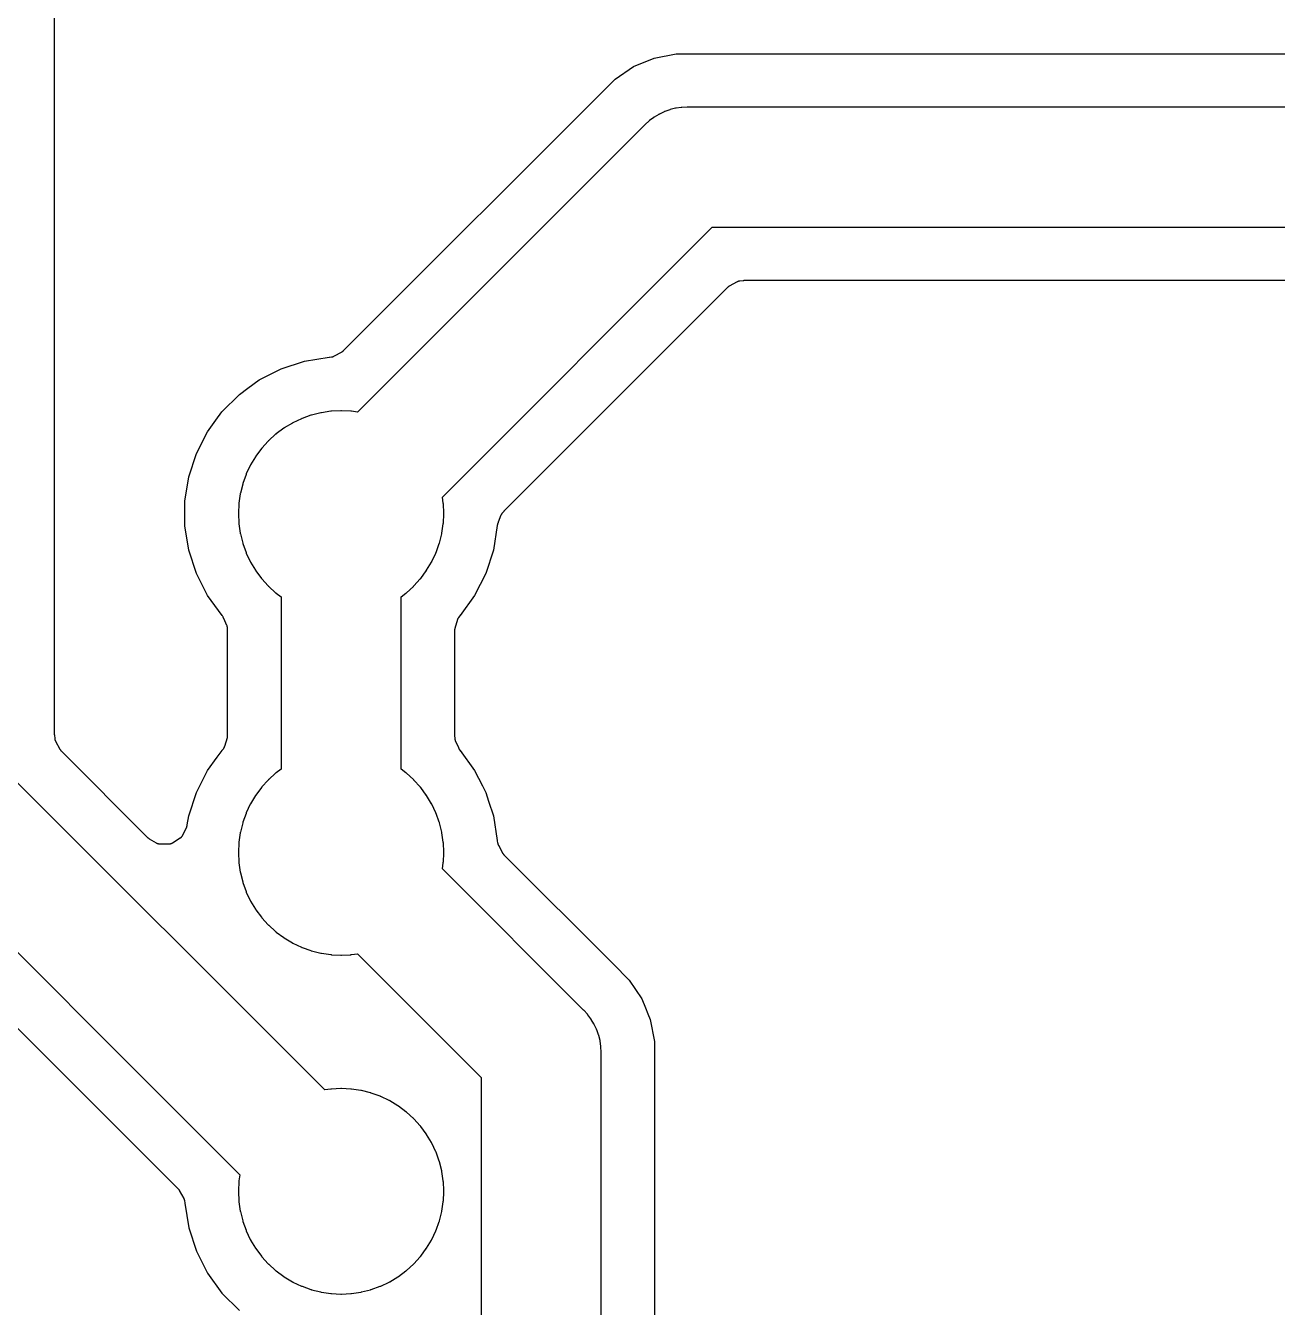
# Model space of a CAD drawing. Header units: metres. Extents: x 60.5 to 129.5, y -129.5 to -80.5.
# Drawn here: x 79.22 to 88.6, y -108.53 to -98.92 of the extents above; entities that cross this region are included whole.
import ezdxf

# ---------------------------------------------------------------- set-up
doc = ezdxf.new("R2010")
doc.units = ezdxf.units.M

msp = doc.modelspace()

# ---------------------------------------------------------------- linework, layer by layer
for points in [[(79.4305, -97.0044), (79.4305, -104.2356), (79.4305, -104.237), (79.4306, -104.2383), (79.4307, -104.2397), (79.4308, -104.241), (79.4336, -104.2673), (79.4338, -104.2686), (79.4339, -104.2698), (79.4341, -104.271), (79.4344, -104.2722), (79.4346, -104.2734), (79.4349, -104.2746), (79.4353, -104.2758), (79.4356, -104.2769), (79.436, -104.2781), (79.4364, -104.2793), (79.4368, -104.2804), (79.4373, -104.2815), (79.4378, -104.2827), (79.4383, -104.2838), (79.4389, -104.2849), (79.4395, -104.286), (79.4729, -104.3473), (79.4735, -104.3483), (79.4741, -104.3493), (79.4748, -104.3504), (79.4754, -104.3513), (79.4761, -104.3523), (79.4768, -104.3533), (79.4775, -104.3542), (79.4783, -104.3552), (79.479, -104.3561), (79.4798, -104.357), (79.4806, -104.3578), (79.4815, -104.3587), (80.1326, -105.0098), (80.1335, -105.0107), (80.1344, -105.0115), (80.1353, -105.0123), (80.1362, -105.0131), (80.1372, -105.0139), (80.1381, -105.0146), (80.1391, -105.0153), (80.1401, -105.016), (80.1411, -105.0167), (80.1422, -105.0173), (80.1932, -105.0481), (80.1943, -105.0487), (80.1953, -105.0493), (80.1964, -105.0498), (80.1974, -105.0504), (80.1985, -105.0509), (80.1996, -105.0514), (80.2008, -105.0518), (80.2019, -105.0522), (80.203, -105.0526), (80.2041, -105.053), (80.2053, -105.0534), (80.2065, -105.0537), (80.2076, -105.054), (80.2088, -105.0542), (80.21, -105.0544), (80.2112, -105.0547), (80.2123, -105.0548), (80.2135, -105.055), (80.2147, -105.0551), (80.2159, -105.0552), (80.2171, -105.0552), (80.2183, -105.0553), (80.2882, -105.0563), (80.2894, -105.0563), (80.2907, -105.0562), (80.2919, -105.0562), (80.2932, -105.0561), (80.2944, -105.056), (80.2956, -105.0558), (80.2969, -105.0556), (80.2981, -105.0554), (80.2993, -105.0552), (80.3005, -105.0549), (80.3017, -105.0546), (80.3029, -105.0543), (80.3041, -105.0539), (80.3053, -105.0535), (80.3064, -105.0531), (80.3076, -105.0527), (80.3087, -105.0522), (80.3099, -105.0517), (80.311, -105.0511), (80.3121, -105.0506), (80.3132, -105.05), (80.3143, -105.0494), (80.3153, -105.0487), (80.3746, -105.0118), (80.3757, -105.0111), (80.3767, -105.0104), (80.3777, -105.0097), (80.3787, -105.009), (80.3797, -105.0082), (80.3807, -105.0074), (80.3816, -105.0066), (80.3825, -105.0057), (80.3834, -105.0049), (80.3843, -105.004), (80.3851, -105.0031), (80.3859, -105.0022), (80.3867, -105.0012), (80.3875, -105.0002), (80.3883, -104.9993), (80.389, -104.9983), (80.3897, -104.9972), (80.3904, -104.9962), (80.3911, -104.9951), (80.3917, -104.9941), (80.3923, -104.993), (80.3929, -104.9919), (80.3934, -104.9908), (80.4233, -104.9276), (80.4238, -104.9265), (80.4243, -104.9255), (80.4247, -104.9244), (80.4252, -104.9232), (80.4256, -104.9221), (80.4259, -104.921), (80.4263, -104.9198), (80.4266, -104.9187), (80.4268, -104.9175), (80.4271, -104.9164), (80.4273, -104.9152), (80.4275, -104.914), (80.4383, -104.8459), (80.4953, -104.6707), (80.5789, -104.5065), (80.6516, -104.4065), (80.6884, -104.3558), (80.6885, -104.3556), (80.6892, -104.3547), (80.6899, -104.3538), (80.7, -104.3404), (80.7007, -104.3393), (80.7014, -104.3383), (80.7021, -104.3372), (80.7028, -104.3362), (80.7034, -104.3351), (80.704, -104.334), (80.7046, -104.3328), (80.7051, -104.3317), (80.7056, -104.3306), (80.7061, -104.3294), (80.7066, -104.3282), (80.707, -104.327), (80.7074, -104.3258), (80.7078, -104.3246), (80.7275, -104.2576), (80.7278, -104.2564), (80.7281, -104.2553), (80.7284, -104.2541), (80.7286, -104.253), (80.7288, -104.2518), (80.729, -104.2506), (80.7291, -104.2494), (80.7293, -104.2483), (80.7294, -104.2471), (80.7294, -104.2459), (80.7295, -104.2447), (80.7295, -104.2435), (80.7295, -103.4565), (80.7295, -103.4554), (80.7294, -103.4542), (80.7294, -103.4531), (80.7282, -103.4363), (80.7281, -103.4351), (80.728, -103.4338), (80.7278, -103.4326), (80.7276, -103.4313), (80.7274, -103.4301), (80.7272, -103.4288), (80.7269, -103.4276), (80.7266, -103.4264), (80.7262, -103.4252), (80.7258, -103.424), (80.7254, -103.4228), (80.725, -103.4216), (80.7245, -103.4204), (80.724, -103.4193), (80.7003, -103.3664), (80.7002, -103.3662), (80.6999, -103.365), (80.6995, -103.3638), (80.6992, -103.3626), (80.6987, -103.3615), (80.6983, -103.3603), (80.6978, -103.3592), (80.6973, -103.3581), (80.6968, -103.357), (80.6962, -103.3559), (80.6956, -103.3548), (80.695, -103.3537), (80.6944, -103.3527), (80.6937, -103.3516), (80.6931, -103.3506), (80.6909, -103.3475), (80.6902, -103.3465), (80.6894, -103.3455), (80.6886, -103.3445), (80.6884, -103.3443), (80.5789, -103.1935), (80.5261, -103.0898), (80.4953, -103.0293), (80.4383, -102.8541), (80.4095, -102.6721), (80.4095, -102.4879), (80.4383, -102.3059), (80.4953, -102.1307), (80.5789, -101.9665), (80.641, -101.881), (80.6872, -101.8175), (80.8175, -101.6872), (80.881, -101.641), (80.9665, -101.5789), (81.1307, -101.4953), (81.3059, -101.4383), (81.49, -101.4092), (81.4901, -101.4092), (81.4913, -101.409), (81.4924, -101.4089), (81.509, -101.4064), (81.5102, -101.4062), (81.5115, -101.406), (81.5127, -101.4057), (81.5139, -101.4054), (81.5152, -101.4051), (81.5164, -101.4048), (81.5176, -101.4044), (81.5188, -101.404), (81.52, -101.4035), (81.5211, -101.403), (81.5223, -101.4025), (81.5234, -101.402), (81.5245, -101.4014), (81.5257, -101.4008), (81.587, -101.3674), (81.588, -101.3668), (81.589, -101.3662), (81.5901, -101.3655), (81.5911, -101.3649), (81.592, -101.3642), (81.593, -101.3635), (81.5939, -101.3628), (81.5949, -101.362), (81.5958, -101.3613), (81.5967, -101.3605), (81.5975, -101.3597), (81.5984, -101.3588), (83.6338, -99.3234), (83.7731, -99.2303), (83.9279, -99.1662), (84.0922, -99.1335), (91.7806, -99.1335)], [(92.689, -99.5338), (84.176, -99.5338), (84.1748, -99.5338), (84.1735, -99.5339), (84.1343, -99.5358), (84.1331, -99.5359), (84.1319, -99.536), (84.1307, -99.5361), (84.1294, -99.5363), (84.0906, -99.542), (84.0894, -99.5422), (84.0882, -99.5425), (84.087, -99.5427), (84.0858, -99.543), (84.0477, -99.5525), (84.0465, -99.5528), (84.0453, -99.5532), (84.0441, -99.5536), (84.043, -99.554), (84.006, -99.5672), (84.0049, -99.5676), (84.0037, -99.5681), (84.0026, -99.5686), (84.0015, -99.5691), (83.966, -99.5859), (83.9649, -99.5864), (83.9638, -99.587), (83.9627, -99.5876), (83.9616, -99.5882), (83.928, -99.6084), (83.9269, -99.609), (83.9259, -99.6097), (83.9249, -99.6104), (83.9239, -99.6111), (83.8923, -99.6345), (83.8914, -99.6352), (83.8904, -99.636), (83.8895, -99.6368), (83.8885, -99.6376), (83.8594, -99.664), (83.8585, -99.6648), (83.8577, -99.6657), (81.7027, -101.8206), (81.6579, -101.814), (81.6567, -101.8138), (81.6555, -101.8137), (81.6543, -101.8136), (81.653, -101.8135), (81.5825, -101.8101), (81.5812, -101.81), (81.58, -101.81), (81.5788, -101.81), (81.5775, -101.8101), (81.507, -101.8135), (81.5057, -101.8136), (81.5045, -101.8137), (81.5033, -101.8138), (81.5021, -101.814), (81.4322, -101.8244), (81.431, -101.8246), (81.4298, -101.8248), (81.4286, -101.825), (81.4274, -101.8253), (81.3588, -101.8425), (81.3577, -101.8428), (81.3565, -101.8432), (81.3553, -101.8435), (81.3542, -101.8439), (81.2876, -101.8677), (81.2865, -101.8682), (81.2853, -101.8686), (81.2842, -101.8691), (81.2831, -101.8696), (81.2192, -101.8998), (81.2181, -101.9004), (81.217, -101.9009), (81.2159, -101.9015), (81.2149, -101.9021), (81.1543, -101.9385), (81.1532, -101.9391), (81.1522, -101.9398), (81.1512, -101.9405), (81.1502, -101.9412), (81.0935, -101.9833), (81.0925, -101.984), (81.0915, -101.9848), (81.0906, -101.9856), (81.0897, -101.9864), (81.0373, -102.0338), (81.0364, -102.0347), (81.0355, -102.0355), (81.0347, -102.0364), (81.0338, -102.0373), (80.9864, -102.0897), (80.9856, -102.0906), (80.9848, -102.0915), (80.984, -102.0925), (80.9833, -102.0935), (80.9412, -102.1502), (80.9405, -102.1512), (80.9398, -102.1522), (80.9391, -102.1532), (80.9385, -102.1543), (80.9021, -102.2149), (80.9015, -102.2159), (80.9009, -102.217), (80.9004, -102.2181), (80.8998, -102.2192), (80.8696, -102.2831), (80.8691, -102.2842), (80.8686, -102.2853), (80.8682, -102.2865), (80.8677, -102.2876), (80.8439, -102.3542), (80.8435, -102.3553), (80.8432, -102.3565), (80.8428, -102.3577), (80.8425, -102.3588), (80.8253, -102.4274), (80.825, -102.4286), (80.8248, -102.4298), (80.8246, -102.431), (80.8244, -102.4322), (80.814, -102.5021), (80.8138, -102.5033), (80.8137, -102.5045), (80.8136, -102.5057), (80.8135, -102.507), (80.8101, -102.5775), (80.81, -102.5788), (80.81, -102.58), (80.81, -102.5812), (80.8101, -102.5825), (80.8135, -102.653), (80.8136, -102.6543), (80.8137, -102.6555), (80.8138, -102.6567), (80.814, -102.6579), (80.8244, -102.7278), (80.8246, -102.729), (80.8248, -102.7302), (80.825, -102.7314), (80.8253, -102.7326), (80.8425, -102.8012), (80.8428, -102.8023), (80.8432, -102.8035), (80.8435, -102.8047), (80.8439, -102.8058), (80.8677, -102.8724), (80.8682, -102.8735), (80.8686, -102.8747), (80.8691, -102.8758), (80.8696, -102.8769), (80.8998, -102.9408), (80.9004, -102.9419), (80.9009, -102.943), (80.9015, -102.9441), (80.9021, -102.9451), (80.9385, -103.0057), (80.9391, -103.0068), (80.9398, -103.0078), (80.9405, -103.0088), (80.9412, -103.0098), (80.9833, -103.0665), (80.984, -103.0675), (80.9848, -103.0685), (80.9856, -103.0694), (80.9864, -103.0703), (81.0338, -103.1227), (81.0347, -103.1236), (81.0355, -103.1245), (81.0364, -103.1253), (81.0373, -103.1262), (81.0897, -103.1736), (81.0906, -103.1744), (81.0915, -103.1752), (81.0925, -103.176), (81.0935, -103.1767), (81.1298, -103.2037), (81.1298, -104.4963)], [(83.5302, -119.53), (83.5302, -106.62), (83.5302, -106.6188), (83.5301, -106.6175), (83.5282, -106.5783), (83.5281, -106.5771), (83.528, -106.5759), (83.5279, -106.5747), (83.5277, -106.5734), (83.522, -106.5346), (83.5218, -106.5334), (83.5215, -106.5322), (83.5213, -106.531), (83.521, -106.5298), (83.5115, -106.4917), (83.5112, -106.4905), (83.5108, -106.4893), (83.5104, -106.4881), (83.51, -106.487), (83.4968, -106.45), (83.4964, -106.4489), (83.4959, -106.4477), (83.4954, -106.4466), (83.4949, -106.4455), (83.4781, -106.41), (83.4776, -106.4089), (83.477, -106.4078), (83.4764, -106.4067), (83.4758, -106.4056), (83.4556, -106.372), (83.455, -106.3709), (83.4543, -106.3699), (83.4536, -106.3689), (83.4529, -106.3679), (83.4295, -106.3363), (83.4288, -106.3354), (83.428, -106.3344), (83.4272, -106.3335), (83.4264, -106.3325), (83.4, -106.3034), (83.3992, -106.3025), (83.3983, -106.3017), (82.3394, -105.2427), (82.346, -105.1979), (82.3462, -105.1967), (82.3463, -105.1955), (82.3464, -105.1943), (82.3465, -105.193), (82.3499, -105.1225), (82.35, -105.1212), (82.35, -105.12), (82.35, -105.1188), (82.3499, -105.1175), (82.3465, -105.047), (82.3464, -105.0457), (82.3463, -105.0445), (82.3462, -105.0433), (82.346, -105.0421), (82.3356, -104.9722), (82.3354, -104.971), (82.3352, -104.9698), (82.335, -104.9686), (82.3347, -104.9674), (82.3175, -104.8988), (82.3172, -104.8977), (82.3168, -104.8965), (82.3165, -104.8953), (82.3161, -104.8942), (82.2923, -104.8276), (82.2918, -104.8265), (82.2914, -104.8253), (82.2909, -104.8242), (82.2904, -104.8231), (82.2602, -104.7592), (82.2596, -104.7581), (82.2591, -104.757), (82.2585, -104.7559), (82.2579, -104.7549), (82.2215, -104.6943), (82.2209, -104.6932), (82.2202, -104.6922), (82.2195, -104.6912), (82.2188, -104.6902), (82.1767, -104.6335), (82.176, -104.6325), (82.1752, -104.6315), (82.1744, -104.6306), (82.1736, -104.6297), (82.1262, -104.5773), (82.1253, -104.5764), (82.1245, -104.5755), (82.1236, -104.5747), (82.1227, -104.5738), (82.0703, -104.5264), (82.0694, -104.5256), (82.0685, -104.5248), (82.0675, -104.524), (82.0665, -104.5233), (82.0302, -104.4963), (82.0302, -103.2037), (82.0665, -103.1767), (82.0675, -103.176), (82.0685, -103.1752), (82.0694, -103.1744), (82.0703, -103.1736), (82.1227, -103.1262), (82.1236, -103.1253), (82.1245, -103.1245), (82.1253, -103.1236), (82.1262, -103.1227), (82.1736, -103.0703), (82.1744, -103.0694), (82.1752, -103.0685), (82.176, -103.0675), (82.1767, -103.0665), (82.2188, -103.0098), (82.2195, -103.0088), (82.2202, -103.0078), (82.2209, -103.0068), (82.2215, -103.0057), (82.2579, -102.9451), (82.2585, -102.9441), (82.2591, -102.943), (82.2596, -102.9419), (82.2602, -102.9408), (82.2904, -102.8769), (82.2909, -102.8758), (82.2914, -102.8747), (82.2918, -102.8735), (82.2923, -102.8724), (82.3161, -102.8058), (82.3165, -102.8047), (82.3168, -102.8035), (82.3172, -102.8023), (82.3175, -102.8012), (82.3347, -102.7326), (82.335, -102.7314), (82.3352, -102.7302), (82.3354, -102.729), (82.3356, -102.7278), (82.346, -102.6579), (82.3462, -102.6567), (82.3463, -102.6555), (82.3464, -102.6543), (82.3465, -102.653), (82.3499, -102.5825), (82.35, -102.5812), (82.35, -102.58), (82.35, -102.5788), (82.3499, -102.5775), (82.3465, -102.507), (82.3464, -102.5057), (82.3463, -102.5045), (82.3462, -102.5033), (82.346, -102.5021), (82.3394, -102.4573), (84.3625, -100.4342), (92.5025, -100.4342)], [(91.1155, -100.8345), (84.6004, -100.8345), (84.599, -100.8345), (84.5977, -100.8346), (84.5963, -100.8347), (84.595, -100.8348), (84.5687, -100.8376), (84.5674, -100.8378), (84.5662, -100.8379), (84.565, -100.8381), (84.5638, -100.8384), (84.5626, -100.8386), (84.5614, -100.8389), (84.5602, -100.8393), (84.5591, -100.8396), (84.5579, -100.84), (84.5567, -100.8404), (84.5556, -100.8408), (84.5545, -100.8413), (84.5533, -100.8418), (84.5522, -100.8423), (84.5511, -100.8429), (84.55, -100.8435), (84.4887, -100.8769), (84.4877, -100.8775), (84.4867, -100.8781), (84.4856, -100.8788), (84.4847, -100.8794), (84.4837, -100.8801), (84.4827, -100.8808), (84.4818, -100.8815), (84.4808, -100.8823), (84.4799, -100.883), (84.479, -100.8838), (84.4782, -100.8846), (84.4773, -100.8855), (82.8012, -102.5616), (82.8004, -102.5624), (82.7996, -102.5633), (82.7988, -102.5641), (82.7878, -102.5768), (82.787, -102.5777), (82.7862, -102.5787), (82.7854, -102.5797), (82.7847, -102.5807), (82.784, -102.5818), (82.7833, -102.5828), (82.7826, -102.5839), (82.782, -102.585), (82.7814, -102.5861), (82.7808, -102.5872), (82.7802, -102.5884), (82.7797, -102.5895), (82.7792, -102.5907), (82.7787, -102.5918), (82.7581, -102.646), (82.758, -102.6462), (82.7574, -102.6473), (82.7568, -102.6484), (82.7563, -102.6495), (82.7557, -102.6506), (82.7552, -102.6517), (82.7548, -102.6528), (82.7543, -102.654), (82.7539, -102.6551), (82.7535, -102.6563), (82.7532, -102.6575), (82.7529, -102.6587), (82.7526, -102.6598), (82.7523, -102.661), (82.7521, -102.6622), (82.7514, -102.6659), (82.7512, -102.6672), (82.751, -102.6684), (82.7509, -102.6697), (82.7508, -102.67), (82.7217, -102.8541), (82.6647, -103.0293), (82.5811, -103.1935), (82.4715, -103.3443), (82.4714, -103.3444), (82.4707, -103.3453), (82.4701, -103.3461), (82.4601, -103.3596), (82.4593, -103.3607), (82.4586, -103.3617), (82.4579, -103.3628), (82.4572, -103.3638), (82.4566, -103.3649), (82.456, -103.366), (82.4554, -103.3672), (82.4549, -103.3683), (82.4544, -103.3694), (82.4539, -103.3706), (82.4534, -103.3718), (82.453, -103.373), (82.4526, -103.3742), (82.4522, -103.3754), (82.4325, -103.4424), (82.4322, -103.4436), (82.4319, -103.4447), (82.4316, -103.4459), (82.4314, -103.447), (82.4312, -103.4482), (82.431, -103.4494), (82.4309, -103.4506), (82.4307, -103.4517), (82.4306, -103.4529), (82.4306, -103.4541), (82.4305, -103.4553), (82.4305, -103.4565)], [(82.4305, -103.4565), (82.4305, -104.2435), (82.4305, -104.2446), (82.4306, -104.2458), (82.4306, -104.2469), (82.4318, -104.2637), (82.4319, -104.2649), (82.432, -104.2662), (82.4322, -104.2674), (82.4323, -104.2687), (82.4326, -104.2699), (82.4328, -104.2711), (82.4331, -104.2724), (82.4334, -104.2736), (82.4338, -104.2748), (82.4342, -104.276), (82.4346, -104.2772), (82.435, -104.2784), (82.4355, -104.2795), (82.436, -104.2807), (82.4597, -104.3336), (82.4598, -104.3339), (82.4601, -104.335), (82.4605, -104.3362), (82.4609, -104.3374), (82.4613, -104.3385), (82.4617, -104.3397), (82.4622, -104.3408), (82.4627, -104.3419), (82.4632, -104.343), (82.4638, -104.3441), (82.4644, -104.3452), (82.465, -104.3463), (82.4656, -104.3473), (82.4663, -104.3484), (82.4669, -104.3494), (82.4691, -104.3524), (82.4698, -104.3535), (82.4706, -104.3545), (82.4714, -104.3555), (82.4716, -104.3557), (82.5811, -104.5065), (82.6397, -104.6215), (82.6647, -104.6707), (82.686, -104.7361), (82.7217, -104.8459), (82.7508, -105.03), (82.7508, -105.0301), (82.751, -105.0313), (82.7511, -105.0324), (82.7536, -105.049), (82.7538, -105.0502), (82.754, -105.0515), (82.7543, -105.0527), (82.7546, -105.0539), (82.7549, -105.0552), (82.7552, -105.0564), (82.7556, -105.0576), (82.756, -105.0588), (82.7565, -105.0599), (82.757, -105.0611), (82.7575, -105.0623), (82.758, -105.0634), (82.7586, -105.0645), (82.7592, -105.0657), (82.7926, -105.127), (82.7932, -105.128), (82.7938, -105.129), (82.7945, -105.1301), (82.7951, -105.1311), (82.7958, -105.132), (82.7965, -105.133), (82.7972, -105.1339), (82.798, -105.1349), (82.7987, -105.1358), (82.7995, -105.1367), (82.8003, -105.1375), (82.8012, -105.1384), (83.6187, -105.9559), (83.7406, -106.0778), (83.8337, -106.2171), (83.8613, -106.2838), (83.8803, -106.3296), (83.8978, -106.3719), (83.9305, -106.5362), (83.9305, -118.9997)], [(78.2617, -104.9783), (80.8206, -107.5373), (80.814, -107.5821), (80.8138, -107.5833), (80.8137, -107.5845), (80.8136, -107.5857), (80.8135, -107.587), (80.8101, -107.6575), (80.81, -107.6588), (80.81, -107.66), (80.81, -107.6612), (80.8101, -107.6625), (80.8135, -107.733), (80.8136, -107.7343), (80.8137, -107.7355), (80.8138, -107.7367), (80.814, -107.7379), (80.8244, -107.8078), (80.8246, -107.809), (80.8248, -107.8102), (80.825, -107.8114), (80.8253, -107.8126), (80.8425, -107.8812), (80.8428, -107.8823), (80.8432, -107.8835), (80.8435, -107.8847), (80.8439, -107.8858), (80.8677, -107.9524), (80.8682, -107.9535), (80.8686, -107.9547), (80.8691, -107.9558), (80.8696, -107.9569), (80.8998, -108.0208), (80.9004, -108.0219), (80.9009, -108.023), (80.9015, -108.0241), (80.9021, -108.0251), (80.9385, -108.0857), (80.9391, -108.0868), (80.9398, -108.0878), (80.9405, -108.0888), (80.9412, -108.0898), (80.9833, -108.1465), (80.984, -108.1475), (80.9848, -108.1485), (80.9856, -108.1494), (80.9864, -108.1503), (81.0338, -108.2027), (81.0347, -108.2036), (81.0355, -108.2045), (81.0364, -108.2053), (81.0373, -108.2062), (81.0897, -108.2536), (81.0906, -108.2544), (81.0915, -108.2552), (81.0925, -108.256), (81.0935, -108.2567), (81.1502, -108.2988), (81.1512, -108.2995), (81.1522, -108.3002), (81.1532, -108.3009), (81.1543, -108.3015), (81.2149, -108.3379), (81.2159, -108.3385), (81.217, -108.3391), (81.2181, -108.3396), (81.2192, -108.3402), (81.2831, -108.3704), (81.2842, -108.3709), (81.2853, -108.3714), (81.2865, -108.3718), (81.2876, -108.3723), (81.3542, -108.3961), (81.3553, -108.3965), (81.3565, -108.3968), (81.3577, -108.3972), (81.3588, -108.3975), (81.4274, -108.4147), (81.4286, -108.415), (81.4298, -108.4152), (81.431, -108.4154), (81.4322, -108.4156), (81.5021, -108.426), (81.5033, -108.4262), (81.5045, -108.4263), (81.5057, -108.4264), (81.507, -108.4265), (81.5775, -108.4299), (81.5788, -108.43), (81.58, -108.43), (81.5812, -108.43), (81.5825, -108.4299), (81.653, -108.4265), (81.6543, -108.4264), (81.6555, -108.4263), (81.6567, -108.4262), (81.6579, -108.426), (81.7278, -108.4156), (81.729, -108.4154), (81.7302, -108.4152), (81.7314, -108.415), (81.7326, -108.4147), (81.8012, -108.3975), (81.8023, -108.3972), (81.8035, -108.3968), (81.8047, -108.3965), (81.8058, -108.3961), (81.8724, -108.3723), (81.8735, -108.3718), (81.8747, -108.3714), (81.8758, -108.3709), (81.8769, -108.3704), (81.9408, -108.3402), (81.9419, -108.3396), (81.943, -108.3391), (81.9441, -108.3385), (81.9451, -108.3379), (82.0057, -108.3015), (82.0068, -108.3009), (82.0078, -108.3002), (82.0088, -108.2995), (82.0098, -108.2988), (82.0665, -108.2567), (82.0675, -108.256), (82.0685, -108.2552), (82.0694, -108.2544), (82.0703, -108.2536), (82.1227, -108.2062), (82.1236, -108.2053), (82.1245, -108.2045), (82.1253, -108.2036), (82.1262, -108.2027), (82.1736, -108.1503), (82.1744, -108.1494), (82.1752, -108.1485), (82.176, -108.1475), (82.1767, -108.1465), (82.2188, -108.0898), (82.2195, -108.0888), (82.2202, -108.0878), (82.2209, -108.0868), (82.2215, -108.0857), (82.2579, -108.0251), (82.2585, -108.0241), (82.2591, -108.023), (82.2596, -108.0219), (82.2602, -108.0208), (82.2904, -107.9569), (82.2909, -107.9558), (82.2914, -107.9547), (82.2918, -107.9535), (82.2923, -107.9524), (82.3161, -107.8858), (82.3165, -107.8847), (82.3168, -107.8835), (82.3172, -107.8823), (82.3175, -107.8812), (82.3347, -107.8126), (82.335, -107.8114), (82.3352, -107.8102), (82.3354, -107.809), (82.3356, -107.8078), (82.346, -107.7379), (82.3462, -107.7367), (82.3463, -107.7355), (82.3464, -107.7343), (82.3465, -107.733), (82.3499, -107.6625), (82.35, -107.6612), (82.35, -107.66), (82.35, -107.6588), (82.3499, -107.6575), (82.3465, -107.587), (82.3464, -107.5857), (82.3463, -107.5845), (82.3462, -107.5833), (82.346, -107.5821), (82.3356, -107.5122), (82.3354, -107.511), (82.3352, -107.5098), (82.335, -107.5086), (82.3347, -107.5074), (82.3175, -107.4388), (82.3172, -107.4377), (82.3168, -107.4365), (82.3165, -107.4353), (82.3161, -107.4342), (82.2923, -107.3676), (82.2918, -107.3665), (82.2914, -107.3653), (82.2909, -107.3642), (82.2904, -107.3631), (82.2602, -107.2992), (82.2596, -107.2981), (82.2591, -107.297), (82.2585, -107.2959), (82.2579, -107.2949), (82.2215, -107.2343), (82.2209, -107.2332), (82.2202, -107.2322), (82.2195, -107.2312), (82.2188, -107.2302), (82.1767, -107.1735), (82.176, -107.1725), (82.1752, -107.1715), (82.1744, -107.1706), (82.1736, -107.1697), (82.1262, -107.1173), (82.1253, -107.1164), (82.1245, -107.1155), (82.1236, -107.1147), (82.1227, -107.1138), (82.0703, -107.0664), (82.0694, -107.0656), (82.0685, -107.0648), (82.0675, -107.064), (82.0665, -107.0633), (82.0098, -107.0212), (82.0088, -107.0205), (82.0078, -107.0198), (82.0068, -107.0191), (82.0057, -107.0185), (81.9451, -106.9821), (81.9441, -106.9815), (81.943, -106.9809), (81.9419, -106.9804), (81.9408, -106.9798), (81.8769, -106.9496), (81.8758, -106.9491), (81.8747, -106.9486), (81.8735, -106.9482), (81.8724, -106.9477), (81.8058, -106.9239), (81.8047, -106.9235), (81.8035, -106.9232), (81.8023, -106.9228), (81.8012, -106.9225), (81.7326, -106.9053), (81.7314, -106.905), (81.7302, -106.9048), (81.729, -106.9046), (81.7278, -106.9044), (81.6579, -106.894), (81.6567, -106.8938), (81.6555, -106.8937), (81.6543, -106.8936), (81.653, -106.8935), (81.5825, -106.8901), (81.5812, -106.89), (81.58, -106.89), (81.5788, -106.89), (81.5775, -106.8901), (81.507, -106.8935), (81.5057, -106.8936), (81.5045, -106.8937), (81.5033, -106.8938), (81.5021, -106.894), (81.4573, -106.9006), (79.0302, -104.4735)], [(81.1298, -104.4963), (81.0935, -104.5233), (81.0925, -104.524), (81.0915, -104.5248), (81.0906, -104.5256), (81.0897, -104.5264), (81.0373, -104.5738), (81.0364, -104.5747), (81.0355, -104.5755), (81.0347, -104.5764), (81.0338, -104.5773), (80.9864, -104.6297), (80.9856, -104.6306), (80.9848, -104.6315), (80.984, -104.6325), (80.9833, -104.6335), (80.9412, -104.6902), (80.9405, -104.6912), (80.9398, -104.6922), (80.9391, -104.6932), (80.9385, -104.6943), (80.9021, -104.7549), (80.9015, -104.7559), (80.9009, -104.757), (80.9004, -104.7581), (80.8998, -104.7592), (80.8696, -104.8231), (80.8691, -104.8242), (80.8686, -104.8253), (80.8682, -104.8265), (80.8677, -104.8276), (80.8439, -104.8942), (80.8435, -104.8953), (80.8432, -104.8965), (80.8428, -104.8977), (80.8425, -104.8988), (80.8253, -104.9674), (80.825, -104.9686), (80.8248, -104.9698), (80.8246, -104.971), (80.8244, -104.9722), (80.814, -105.0421), (80.8138, -105.0433), (80.8137, -105.0445), (80.8136, -105.0457), (80.8135, -105.047), (80.8101, -105.1175), (80.81, -105.1188), (80.81, -105.12), (80.81, -105.1212), (80.8101, -105.1225), (80.8135, -105.193), (80.8136, -105.1943), (80.8137, -105.1955), (80.8138, -105.1967), (80.814, -105.1979), (80.8244, -105.2678), (80.8246, -105.269), (80.8248, -105.2702), (80.825, -105.2714), (80.8253, -105.2726), (80.8425, -105.3412), (80.8428, -105.3423), (80.8432, -105.3435), (80.8435, -105.3447), (80.8439, -105.3458), (80.8677, -105.4124), (80.8682, -105.4135), (80.8686, -105.4147), (80.8691, -105.4158), (80.8696, -105.4169), (80.8998, -105.4808), (80.9004, -105.4819), (80.9009, -105.483), (80.9015, -105.4841), (80.9021, -105.4851), (80.9385, -105.5457), (80.9391, -105.5468), (80.9398, -105.5478), (80.9405, -105.5488), (80.9412, -105.5498), (80.9833, -105.6065), (80.984, -105.6075), (80.9848, -105.6085), (80.9856, -105.6094), (80.9864, -105.6103), (81.0338, -105.6627), (81.0347, -105.6636), (81.0355, -105.6645), (81.0364, -105.6653), (81.0373, -105.6662), (81.0897, -105.7136), (81.0906, -105.7144), (81.0915, -105.7152), (81.0925, -105.716), (81.0935, -105.7167), (81.1502, -105.7588), (81.1512, -105.7595), (81.1522, -105.7602), (81.1532, -105.7609), (81.1543, -105.7615), (81.2149, -105.7979), (81.2159, -105.7985), (81.217, -105.7991), (81.2181, -105.7996), (81.2192, -105.8002), (81.2831, -105.8304), (81.2842, -105.8309), (81.2853, -105.8314), (81.2865, -105.8318), (81.2876, -105.8323), (81.3542, -105.8561), (81.3553, -105.8565), (81.3565, -105.8568), (81.3577, -105.8572), (81.3588, -105.8575), (81.4274, -105.8747), (81.4286, -105.875), (81.4298, -105.8752), (81.431, -105.8754), (81.4322, -105.8756), (81.5021, -105.886), (81.5033, -105.8862), (81.5045, -105.8863), (81.5057, -105.8864), (81.507, -105.8865), (81.5775, -105.8899), (81.5788, -105.89), (81.58, -105.89), (81.5812, -105.89), (81.5825, -105.8899), (81.653, -105.8865), (81.6543, -105.8864), (81.6555, -105.8863), (81.6567, -105.8862), (81.6579, -105.886), (81.7027, -105.8794), (82.6298, -106.8065), (82.6298, -119.53)], [(77.9194, -105.2022), (80.3588, -107.6416), (80.3597, -107.6425), (80.3605, -107.6433), (80.3613, -107.6442), (80.362, -107.6451), (80.3628, -107.6461), (80.3635, -107.647), (80.3642, -107.648), (80.3649, -107.6489), (80.3655, -107.6499), (80.3662, -107.6509), (80.3668, -107.652), (80.3674, -107.653), (80.4008, -107.7143), (80.4014, -107.7154), (80.402, -107.7166), (80.4025, -107.7177), (80.403, -107.7189), (80.4035, -107.72), (80.404, -107.7212), (80.4044, -107.7224), (80.4048, -107.7236), (80.4051, -107.7248), (80.4054, -107.7261), (80.4057, -107.7273), (80.406, -107.7285), (80.4062, -107.7298), (80.4064, -107.731), (80.4089, -107.7476), (80.409, -107.7487), (80.4092, -107.7499), (80.4092, -107.75), (80.4383, -107.9341), (80.4953, -108.1093), (80.5789, -108.2735), (80.6872, -108.4225), (80.8175, -108.5528)]]:
    msp.add_lwpolyline(points)

doc.saveas('drawing.dxf')
